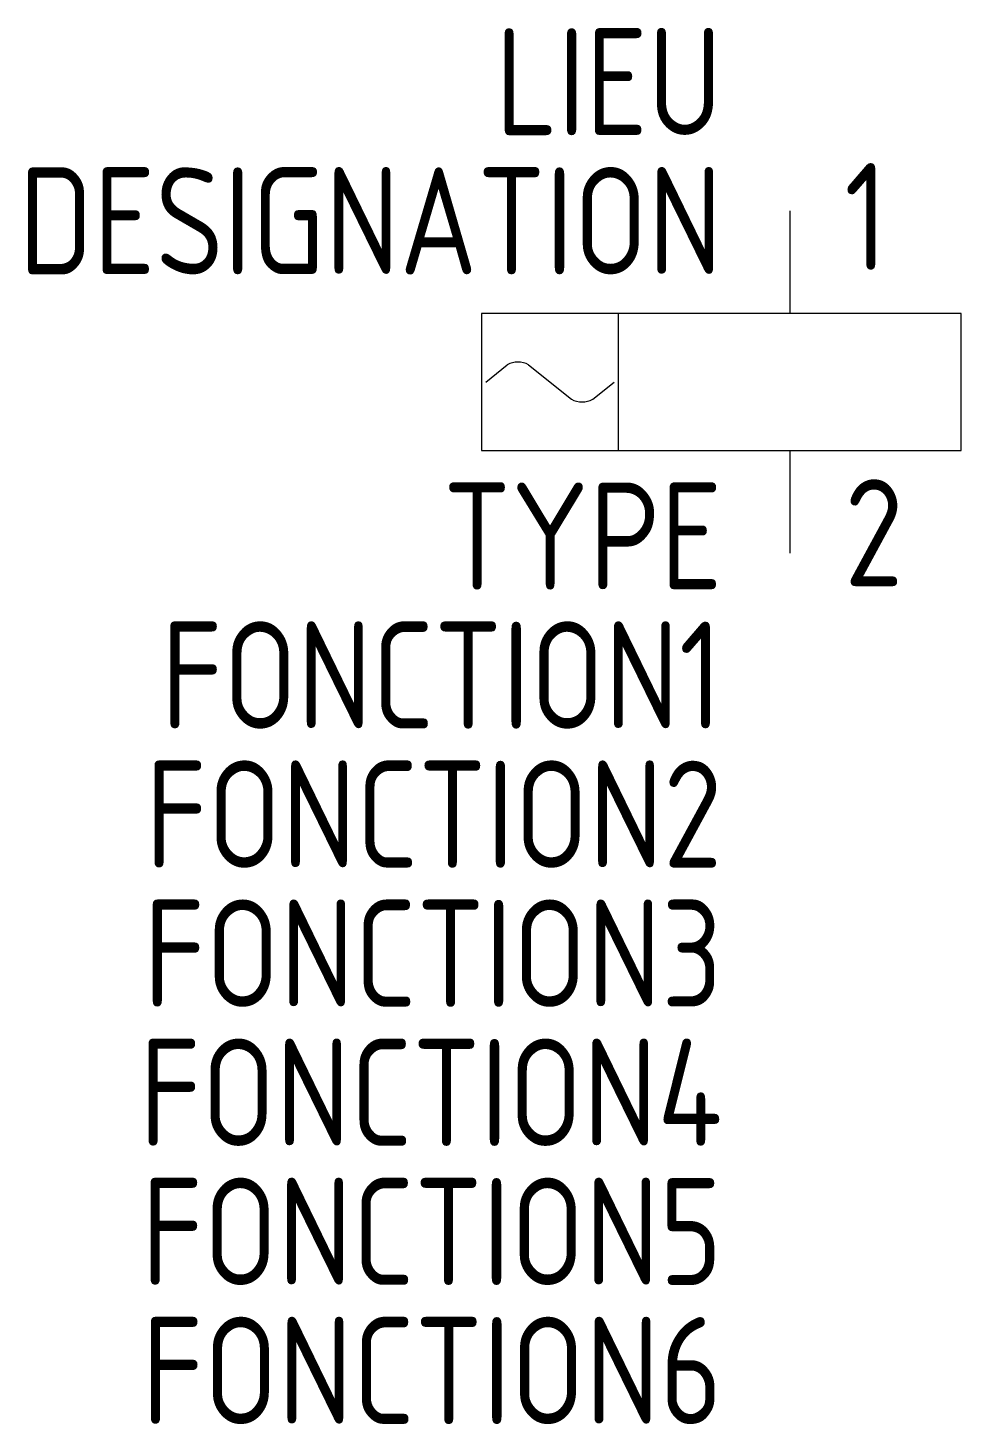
# Model space of a CAD drawing. Header units: millimetres. Extents: x -17.8 to 4, y -28.3 to 4.3.
import ezdxf
from ezdxf.enums import TextEntityAlignment as Align

# ---------------------------------------------------------------- set-up
doc = ezdxf.new("R2010")
doc.units = ezdxf.units.MM
for name, color, linetype in [('SYMB_FIL', 3, 'Continuous'), ('SYMB_TXT_CONTACT', 2, 'Continuous'), ('SYMB_TXT_NOM', 3, 'Continuous')]:
    doc.layers.add(name, color=color, linetype=linetype)
doc.styles.add('NET2_5', font='isocp.shx', dxfattribs={"width": 0.9, "height": 2.5})

msp = doc.modelspace()

# ---------------------------------------------------------------- linework, layer by layer
at = {"layer": 'SYMB_FIL'}
for p, q in [((0, 0), (0, -2.4)), ((-4, -5.6), (-4, -2.4)), ((-7.1, -4), (-6.6, -3.6)), ((-6.1, -3.6), (-5.1, -4.4)), ((-4.6, -4.4), (-4.1, -4)), ((0, -5.6), (0, -8))]:
    msp.add_line(p, q, dxfattribs=at)
msp.add_lwpolyline([(-7.2, -5.6), (4, -5.6), (4, -2.4), (-7.2, -2.4)], close=True, dxfattribs=at)
for centre, start, end in [((-6.35, -4.033), 60, 120), ((-4.85, -3.967), 240, 300)]:
    msp.add_arc(centre, 0.5, start, end, dxfattribs=at)

# ---------------------------------------------------------------- texts
at = {"layer": 'SYMB_TXT_CONTACT', "style": 'NET2_5', "width": 0.9, "flags": 8}
for tag, p, s in [('1', (1.275, -1.384), 'A1'), ('2', (1.275, -8.773), 'A2')]:
    msp.add_attdef(tag, p, s, height=2.5, dxfattribs=at)
at = {"layer": 'SYMB_TXT_NOM', "style": 'NET2_5', "width": 0.9, "flags": 8}
for tag, text, p in [('LIEU', '', (-1.575, 1.766)), ('DESIGNATION', 'K?', (-1.575, -1.484)), ('TYPE', '', (-1.575, -8.85)), ('FONCTION1', '', (-1.575, -12.1)), ('FONCTION2', '', (-1.575, -15.35)), ('FONCTION3', '', (-1.575, -18.6)), ('FONCTION4', '', (-1.575, -21.85)), ('FONCTION5', '', (-1.575, -25.1)), ('FONCTION6', '', (-1.575, -28.35))]:
    msp.add_attdef(tag, text=text, height=2.5, dxfattribs=at).set_placement(p, align=Align.RIGHT)

doc.saveas('drawing.dxf')
